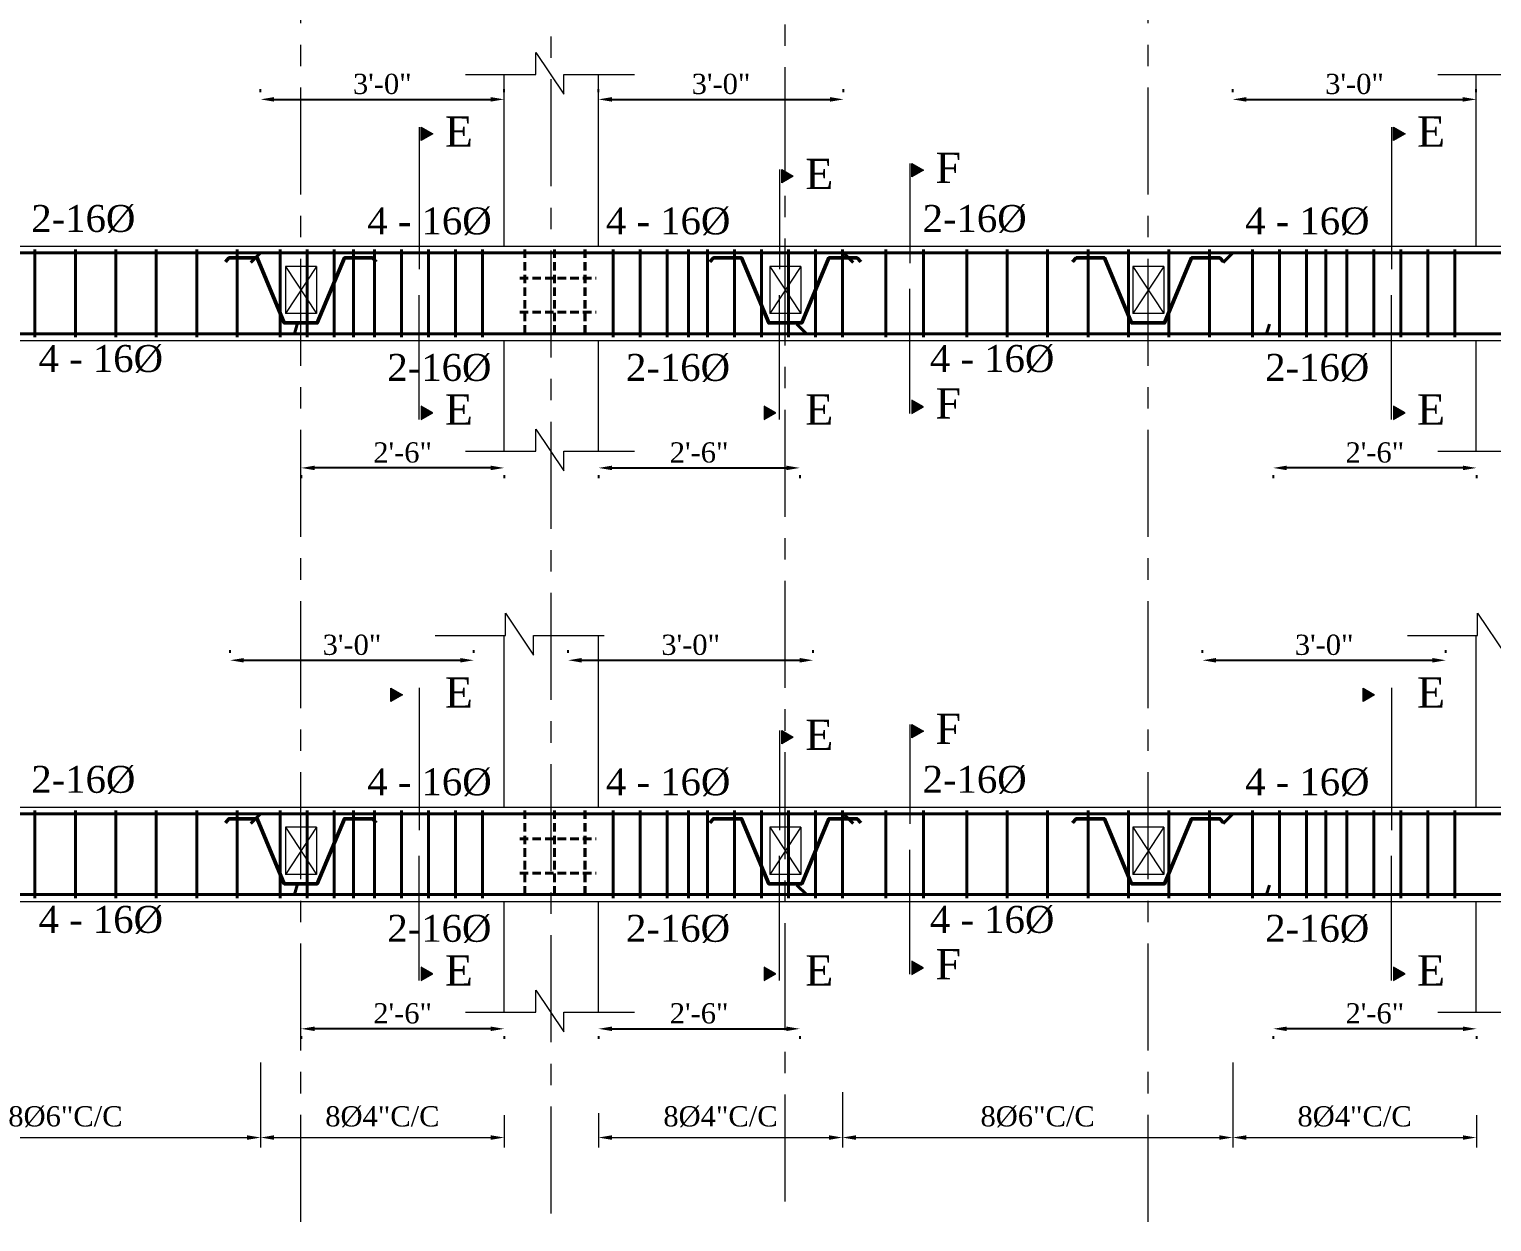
# Model space of a CAD drawing. Extents: x -2338379 to 930990, y -818978 to 106940.
# Drawn here: x 382684.6 to 383118.6, y -207911.9 to -207558.1 of the extents above; entities that cross this region are included whole.
import ezdxf

# ---------------------------------------------------------------- set-up
doc = ezdxf.new("R2010")
doc.units = 0
doc.header["$MEASUREMENT"] = 0
doc.header["$PDMODE"] = 34
for name, pattern in [('ACAD_ISO02W100', [15, 12, -3]), ('CENTER', [50.8, 31.75, -6.35, 6.35, -6.35]), ('DASHED', [0.75, 0.5, -0.25])]:
    doc.linetypes.add(name, pattern=pattern)
doc.layers.get('0').update_dxf_attribs({"linetype": 'CONTINUOUS', "lineweight": 30})
doc.layers.get('DEFPOINTS').update_dxf_attribs({"linetype": 'CONTINUOUS'})
for name, color, linetype, lineweight in [('BEAM', 1, 'DASHED', 18), ('Center', 11, 'CENTER', 15), ('Dimension', 35, 'CONTINUOUS', 9), ('HATCH', 3, 'CONTINUOUS', 15), ('rcc elevation', 253, 'CONTINUOUS', 18), ('rebar', 3, 'CONTINUOUS', 40), ('Structure', 2, 'CONTINUOUS', 50), ('TEXT', 7, 'CONTINUOUS', 30), ('WALL', 1, 'CONTINUOUS', 40)]:
    doc.layers.add(name, color=color, linetype=linetype, lineweight=lineweight)
doc.styles.get("Standard").update_dxf_attribs({"font": 'times.ttf', "height": 6})
doc.dimstyles.new('Standard$0', dxfattribs={"dimtxt": 6, "dimasz": 4, "dimexe": 3, "dimexo": 6, "dimgap": 3, "dimtad": 1, "dimdec": 1, "dimzin": 0, "dimdsep": 46, "dimlunit": 4, "dimtxsty": 'Standard', "dimcen": 0.09, "dimclrd": 6, "dimclre": 6, "dimclrt": 7, "dimadec": 0, "dimazin": 0, "dimtfac": 1, "dimtdec": 1, "dimtix": 1, "dimtofl": 0, "dimtmove": 1, "dimatfit": 3, "dimfxl": 1, "dimtolj": 1, "dimtzin": 0, "dimlwd": 18, "dimlwe": 18, "dimarcsym": 0})

# ---------------------------------------------------------------- blocks, each defined once
blk = doc.blocks.new('*D430')
at = {"color": 6, "lineweight": 18, "transparency": 16777216}
for p, q in [((382753.23, -207864.68), (382753.23, -207889.95)), ((382637.42, -207873.52), (382637.42, -207889.95)), ((382641.42, -207886.95), (382749.23, -207886.95))]:
    blk.add_line(p, q, dxfattribs=at)
at = {"color": 6, "lineweight": 30, "transparency": 16777216}
for points in [[(382641.42, -207886.28), (382641.42, -207887.62), (382637.42, -207886.95)], [(382749.23, -207886.28), (382749.23, -207887.62), (382753.23, -207886.95)]]:
    blk.add_solid(points, dxfattribs=at)
at = {"layer": 'DEFPOINTS', "color": 0, "lineweight": 30, "transparency": 16777216}
for p in [(382753.23, -207858.68), (382637.42, -207867.52), (382753.23, -207886.95)]:
    blk.add_point(p, dxfattribs=at)
at = {"color": 7, "transparency": 16777216, "insert": (382695.33, -207880.77), "char_height": 6, "attachment_point": 5}
blk.add_mtext('\\A1;8%%C6"C/C', dxfattribs=at)
blk = doc.blocks.new('*D431')
at = {"color": 6, "lineweight": 18, "transparency": 16777216}
for p, q in [((382753.23, -207864.68), (382753.23, -207889.95)), ((382825.52, -207880.34), (382825.52, -207889.95)), ((382757.23, -207886.95), (382821.52, -207886.95))]:
    blk.add_line(p, q, dxfattribs=at)
at = {"color": 6, "lineweight": 30, "transparency": 16777216}
for points in [[(382757.23, -207886.28), (382757.23, -207887.62), (382753.23, -207886.95)], [(382821.52, -207886.28), (382821.52, -207887.62), (382825.52, -207886.95)]]:
    blk.add_solid(points, dxfattribs=at)
at = {"layer": 'DEFPOINTS', "color": 0, "lineweight": 30, "transparency": 16777216}
for p in [(382753.23, -207858.68), (382825.52, -207874.34), (382825.52, -207886.95)]:
    blk.add_point(p, dxfattribs=at)
at = {"color": 7, "transparency": 16777216, "insert": (382789.38, -207880.77), "char_height": 6, "attachment_point": 5}
blk.add_mtext('\\A1;8%%C4"C/C', dxfattribs=at)
blk = doc.blocks.new('*D434')
at = {"layer": 'DEFPOINTS', "color": 0, "lineweight": 30, "transparency": 16777216}
for p in [(382816.49, -207745.33), (382744.23, -207752.17), (382816.49, -207752.17)]:
    blk.add_point(p, dxfattribs=at)
at = {"layer": 'TEXT', "color": 6, "lineweight": -2, "transparency": 16777216}
for p, q in [((382744.23, -207743.17), (382744.23, -207742.33)), ((382748.23, -207745.33), (382812.49, -207745.33)), ((382816.49, -207743.17), (382816.49, -207742.33))]:
    blk.add_line(p, q, dxfattribs=at)
at = {"layer": 'TEXT', "color": 6, "lineweight": 30, "transparency": 16777216}
for points in [[(382748.23, -207744.67), (382748.23, -207746), (382744.23, -207745.33)], [(382812.49, -207744.67), (382812.49, -207746), (382816.49, -207745.33)]]:
    blk.add_solid(points, dxfattribs=at)
at = {"layer": 'TEXT', "color": 7, "transparency": 16777216, "insert": (382780.36, -207740.78), "char_height": 6, "attachment_point": 5}
blk.add_mtext('\\A1;3\'-0"', dxfattribs=at)
blk = doc.blocks.new('*D435')
at = {"layer": 'DEFPOINTS', "color": 0, "lineweight": 30, "transparency": 16777216}
for p in [(382765.26, -207847.84), (382825.52, -207847.84), (382765.26, -207854.68)]:
    blk.add_point(p, dxfattribs=at)
at = {"layer": 'TEXT', "color": 6, "lineweight": -2, "transparency": 16777216}
for p, q in [((382765.26, -207856.84), (382765.26, -207857.68)), ((382821.52, -207854.68), (382769.26, -207854.68)), ((382825.52, -207856.84), (382825.52, -207857.68))]:
    blk.add_line(p, q, dxfattribs=at)
at = {"layer": 'TEXT', "color": 6, "lineweight": 30, "transparency": 16777216}
for points in [[(382769.26, -207854.02), (382769.26, -207855.35), (382765.26, -207854.68)], [(382821.52, -207854.02), (382821.52, -207855.35), (382825.52, -207854.68)]]:
    blk.add_solid(points, dxfattribs=at)
at = {"layer": 'TEXT', "color": 7, "transparency": 16777216, "insert": (382795.39, -207850.13), "char_height": 6, "attachment_point": 5}
blk.add_mtext('\\A1;2\'-6"', dxfattribs=at)
blk = doc.blocks.new('*D372')
at = {"color": 6, "lineweight": 18, "transparency": 16777216}
for p, q in [((382925.9, -207873.52), (382925.9, -207889.95)), ((382853.5, -207879.68), (382853.5, -207889.95)), ((382857.5, -207886.95), (382921.9, -207886.95))]:
    blk.add_line(p, q, dxfattribs=at)
at = {"color": 6, "lineweight": 30, "transparency": 16777216}
for points in [[(382857.5, -207886.28), (382857.5, -207887.62), (382853.5, -207886.95)], [(382921.9, -207886.28), (382921.9, -207887.62), (382925.9, -207886.95)]]:
    blk.add_solid(points, dxfattribs=at)
at = {"layer": 'DEFPOINTS', "color": 0, "lineweight": 30, "transparency": 16777216}
for p in [(382925.9, -207867.52), (382853.5, -207873.68), (382925.9, -207886.95)]:
    blk.add_point(p, dxfattribs=at)
at = {"color": 7, "transparency": 16777216, "insert": (382889.7, -207880.77), "char_height": 6, "attachment_point": 5}
blk.add_mtext('\\A1;8%%c4"C/C', dxfattribs=at)
blk = doc.blocks.new('*D373')
at = {"color": 6, "lineweight": 18, "transparency": 16777216}
for p, q in [((383041.72, -207864.68), (383041.72, -207889.95)), ((382925.9, -207873.52), (382925.9, -207889.95)), ((382929.9, -207886.95), (383037.72, -207886.95))]:
    blk.add_line(p, q, dxfattribs=at)
at = {"color": 6, "lineweight": 30, "transparency": 16777216}
for points in [[(382929.9, -207886.28), (382929.9, -207887.62), (382925.9, -207886.95)], [(383037.72, -207886.28), (383037.72, -207887.62), (383041.72, -207886.95)]]:
    blk.add_solid(points, dxfattribs=at)
at = {"layer": 'DEFPOINTS', "color": 0, "lineweight": 30, "transparency": 16777216}
for p in [(383041.72, -207858.68), (382925.9, -207867.52), (383041.72, -207886.95)]:
    blk.add_point(p, dxfattribs=at)
at = {"color": 7, "transparency": 16777216, "insert": (382983.81, -207880.77), "char_height": 6, "attachment_point": 5}
blk.add_mtext('\\A1;8%%C6"C/C', dxfattribs=at)
blk = doc.blocks.new('*D374')
at = {"color": 6, "lineweight": 18, "transparency": 16777216}
for p, q in [((383041.72, -207864.68), (383041.72, -207889.95)), ((383114.01, -207880.34), (383114.01, -207889.95)), ((383045.72, -207886.95), (383110.01, -207886.95))]:
    blk.add_line(p, q, dxfattribs=at)
at = {"color": 6, "lineweight": 30, "transparency": 16777216}
for points in [[(383045.72, -207886.28), (383045.72, -207887.62), (383041.72, -207886.95)], [(383110.01, -207886.28), (383110.01, -207887.62), (383114.01, -207886.95)]]:
    blk.add_solid(points, dxfattribs=at)
at = {"layer": 'DEFPOINTS', "color": 0, "lineweight": 30, "transparency": 16777216}
for p in [(383041.72, -207858.68), (383114.01, -207874.34), (383114.01, -207886.95)]:
    blk.add_point(p, dxfattribs=at)
at = {"color": 7, "transparency": 16777216, "insert": (383077.86, -207880.77), "char_height": 6, "attachment_point": 5}
blk.add_mtext('\\A1;8%%C4"C/C', dxfattribs=at)
blk = doc.blocks.new('*D375')
at = {"layer": 'DEFPOINTS', "color": 0, "lineweight": 30, "transparency": 16777216}
for p in [(382917.23, -207745.33), (382844.49, -207752.17), (382917.23, -207752.17)]:
    blk.add_point(p, dxfattribs=at)
at = {"layer": 'TEXT', "color": 6, "lineweight": -2, "transparency": 16777216}
for p, q in [((382844.49, -207743.17), (382844.49, -207742.33)), ((382848.49, -207745.33), (382913.23, -207745.33)), ((382917.23, -207743.17), (382917.23, -207742.33))]:
    blk.add_line(p, q, dxfattribs=at)
at = {"layer": 'TEXT', "color": 6, "lineweight": 30, "transparency": 16777216}
for points in [[(382848.49, -207744.67), (382848.49, -207746), (382844.49, -207745.33)], [(382913.23, -207744.67), (382913.23, -207746), (382917.23, -207745.33)]]:
    blk.add_solid(points, dxfattribs=at)
at = {"layer": 'TEXT', "color": 7, "transparency": 16777216, "insert": (382880.86, -207740.78), "char_height": 6, "attachment_point": 5}
blk.add_mtext('\\A1;3\'-0"', dxfattribs=at)
blk = doc.blocks.new('*D376')
at = {"layer": 'DEFPOINTS', "color": 0, "lineweight": 30, "transparency": 16777216}
for p in [(382853.5, -207847.84), (382913.24, -207847.84), (382913.24, -207854.68)]:
    blk.add_point(p, dxfattribs=at)
at = {"layer": 'TEXT', "color": 6, "lineweight": -2, "transparency": 16777216}
for p, q in [((382853.5, -207856.84), (382853.5, -207857.68)), ((382857.5, -207854.68), (382909.24, -207854.68)), ((382913.24, -207856.84), (382913.24, -207857.68))]:
    blk.add_line(p, q, dxfattribs=at)
at = {"layer": 'TEXT', "color": 6, "lineweight": 30, "transparency": 16777216}
for points in [[(382857.5, -207854.02), (382857.5, -207855.35), (382853.5, -207854.68)], [(382909.24, -207854.02), (382909.24, -207855.35), (382913.24, -207854.68)]]:
    blk.add_solid(points, dxfattribs=at)
at = {"layer": 'TEXT', "color": 7, "transparency": 16777216, "insert": (382883.37, -207850.13), "char_height": 6, "attachment_point": 5}
blk.add_mtext('\\A1;2\'-6"', dxfattribs=at)
blk = doc.blocks.new('*D377')
at = {"layer": 'DEFPOINTS', "color": 0, "lineweight": 30, "transparency": 16777216}
for p in [(383104.97, -207745.33), (383032.71, -207752.17), (383104.97, -207752.17)]:
    blk.add_point(p, dxfattribs=at)
at = {"layer": 'TEXT', "color": 6, "lineweight": -2, "transparency": 16777216}
for p, q in [((383032.71, -207743.17), (383032.71, -207742.33)), ((383036.71, -207745.33), (383100.97, -207745.33)), ((383104.97, -207743.17), (383104.97, -207742.33))]:
    blk.add_line(p, q, dxfattribs=at)
at = {"layer": 'TEXT', "color": 6, "lineweight": 30, "transparency": 16777216}
for points in [[(383036.71, -207744.67), (383036.71, -207746), (383032.71, -207745.33)], [(383100.97, -207744.67), (383100.97, -207746), (383104.97, -207745.33)]]:
    blk.add_solid(points, dxfattribs=at)
at = {"layer": 'TEXT', "color": 7, "transparency": 16777216, "insert": (383068.84, -207740.78), "char_height": 6, "attachment_point": 5}
blk.add_mtext('\\A1;3\'-0"', dxfattribs=at)
blk = doc.blocks.new('*D378')
at = {"layer": 'DEFPOINTS', "color": 0, "lineweight": 30, "transparency": 16777216}
for p in [(383053.74, -207847.84), (383114.01, -207847.84), (383053.74, -207854.68)]:
    blk.add_point(p, dxfattribs=at)
at = {"layer": 'TEXT', "color": 6, "lineweight": -2, "transparency": 16777216}
for p, q in [((383053.74, -207856.84), (383053.74, -207857.68)), ((383110.01, -207854.68), (383057.74, -207854.68)), ((383114.01, -207856.84), (383114.01, -207857.68))]:
    blk.add_line(p, q, dxfattribs=at)
at = {"layer": 'TEXT', "color": 6, "lineweight": 30, "transparency": 16777216}
for points in [[(383057.74, -207854.02), (383057.74, -207855.35), (383053.74, -207854.68)], [(383110.01, -207854.02), (383110.01, -207855.35), (383114.01, -207854.68)]]:
    blk.add_solid(points, dxfattribs=at)
at = {"layer": 'TEXT', "color": 7, "transparency": 16777216, "insert": (383083.88, -207850.13), "char_height": 6, "attachment_point": 5}
blk.add_mtext('\\A1;2\'-6"', dxfattribs=at)
blk = doc.blocks.new('*D466')
at = {"layer": 'DEFPOINTS', "color": 0, "lineweight": 30, "transparency": 16777216}
for p in [(382825.5, -207578.91), (382753.23, -207585.75), (382825.5, -207585.75)]:
    blk.add_point(p, dxfattribs=at)
at = {"layer": 'TEXT', "color": 6, "lineweight": -2, "transparency": 16777216}
for p, q in [((382753.23, -207576.75), (382753.23, -207575.91)), ((382825.5, -207576.75), (382825.5, -207575.91)), ((382757.23, -207578.91), (382821.5, -207578.91))]:
    blk.add_line(p, q, dxfattribs=at)
at = {"layer": 'TEXT', "color": 6, "lineweight": 30, "transparency": 16777216}
for points in [[(382757.23, -207578.24), (382757.23, -207579.58), (382753.23, -207578.91)], [(382821.5, -207578.24), (382821.5, -207579.58), (382825.5, -207578.91)]]:
    blk.add_solid(points, dxfattribs=at)
at = {"layer": 'TEXT', "color": 7, "transparency": 16777216, "insert": (382789.36, -207574.36), "char_height": 6, "attachment_point": 5}
blk.add_mtext('\\A1;3\'-0"', dxfattribs=at)
blk = doc.blocks.new('*D467')
at = {"layer": 'DEFPOINTS', "color": 0, "lineweight": 30, "transparency": 16777216}
for p in [(382765.26, -207681.42), (382825.52, -207681.42), (382765.26, -207688.26)]:
    blk.add_point(p, dxfattribs=at)
at = {"layer": 'TEXT', "color": 6, "lineweight": -2, "transparency": 16777216}
for p, q in [((382821.52, -207688.26), (382769.26, -207688.26)), ((382765.26, -207690.42), (382765.26, -207691.26)), ((382825.52, -207690.42), (382825.52, -207691.26))]:
    blk.add_line(p, q, dxfattribs=at)
at = {"layer": 'TEXT', "color": 6, "lineweight": 30, "transparency": 16777216}
for points in [[(382769.26, -207687.59), (382769.26, -207688.93), (382765.26, -207688.26)], [(382821.52, -207687.59), (382821.52, -207688.93), (382825.52, -207688.26)]]:
    blk.add_solid(points, dxfattribs=at)
at = {"layer": 'TEXT', "color": 7, "transparency": 16777216, "insert": (382795.39, -207683.71), "char_height": 6, "attachment_point": 5}
blk.add_mtext('\\A1;2\'-6"', dxfattribs=at)
blk = doc.blocks.new('*D468')
at = {"layer": 'DEFPOINTS', "color": 0, "lineweight": 30, "transparency": 16777216}
for p in [(382926.24, -207578.91), (382853.5, -207585.75), (382926.24, -207585.75)]:
    blk.add_point(p, dxfattribs=at)
at = {"layer": 'TEXT', "color": 6, "lineweight": -2, "transparency": 16777216}
for p, q in [((382853.5, -207576.75), (382853.5, -207575.91)), ((382926.24, -207576.75), (382926.24, -207575.91)), ((382857.5, -207578.91), (382922.24, -207578.91))]:
    blk.add_line(p, q, dxfattribs=at)
at = {"layer": 'TEXT', "color": 6, "lineweight": 30, "transparency": 16777216}
for points in [[(382857.5, -207578.24), (382857.5, -207579.58), (382853.5, -207578.91)], [(382922.24, -207578.24), (382922.24, -207579.58), (382926.24, -207578.91)]]:
    blk.add_solid(points, dxfattribs=at)
at = {"layer": 'TEXT', "color": 7, "transparency": 16777216, "insert": (382889.87, -207574.36), "char_height": 6, "attachment_point": 5}
blk.add_mtext('\\A1;3\'-0"', dxfattribs=at)
blk = doc.blocks.new('*D469')
at = {"layer": 'DEFPOINTS', "color": 0, "lineweight": 30, "transparency": 16777216}
for p in [(382853.5, -207681.42), (382913.24, -207681.42), (382913.24, -207688.26)]:
    blk.add_point(p, dxfattribs=at)
at = {"layer": 'TEXT', "color": 6, "lineweight": -2, "transparency": 16777216}
for p, q in [((382857.5, -207688.26), (382909.24, -207688.26)), ((382853.5, -207690.42), (382853.5, -207691.26)), ((382913.24, -207690.42), (382913.24, -207691.26))]:
    blk.add_line(p, q, dxfattribs=at)
at = {"layer": 'TEXT', "color": 6, "lineweight": 30, "transparency": 16777216}
for points in [[(382857.5, -207687.59), (382857.5, -207688.93), (382853.5, -207688.26)], [(382909.24, -207687.59), (382909.24, -207688.93), (382913.24, -207688.26)]]:
    blk.add_solid(points, dxfattribs=at)
at = {"layer": 'TEXT', "color": 7, "transparency": 16777216, "insert": (382883.37, -207683.71), "char_height": 6, "attachment_point": 5}
blk.add_mtext('\\A1;2\'-6"', dxfattribs=at)
blk = doc.blocks.new('*D470')
at = {"layer": 'DEFPOINTS', "color": 0, "lineweight": 30, "transparency": 16777216}
for p in [(383113.98, -207578.91), (383041.72, -207585.75), (383113.98, -207585.75)]:
    blk.add_point(p, dxfattribs=at)
at = {"layer": 'TEXT', "color": 6, "lineweight": -2, "transparency": 16777216}
for p, q in [((383041.72, -207576.75), (383041.72, -207575.91)), ((383113.98, -207576.75), (383113.98, -207575.91)), ((383045.72, -207578.91), (383109.98, -207578.91))]:
    blk.add_line(p, q, dxfattribs=at)
at = {"layer": 'TEXT', "color": 6, "lineweight": 30, "transparency": 16777216}
for points in [[(383045.72, -207578.24), (383045.72, -207579.58), (383041.72, -207578.91)], [(383109.98, -207578.24), (383109.98, -207579.58), (383113.98, -207578.91)]]:
    blk.add_solid(points, dxfattribs=at)
at = {"layer": 'TEXT', "color": 7, "transparency": 16777216, "insert": (383077.85, -207574.36), "char_height": 6, "attachment_point": 5}
blk.add_mtext('\\A1;3\'-0"', dxfattribs=at)
blk = doc.blocks.new('*D471')
at = {"layer": 'DEFPOINTS', "color": 0, "lineweight": 30, "transparency": 16777216}
for p in [(383053.74, -207681.42), (383114.01, -207681.42), (383053.74, -207688.26)]:
    blk.add_point(p, dxfattribs=at)
at = {"layer": 'TEXT', "color": 6, "lineweight": -2, "transparency": 16777216}
for p, q in [((383110.01, -207688.26), (383057.74, -207688.26)), ((383053.74, -207690.42), (383053.74, -207691.26)), ((383114.01, -207690.42), (383114.01, -207691.26))]:
    blk.add_line(p, q, dxfattribs=at)
at = {"layer": 'TEXT', "color": 6, "lineweight": 30, "transparency": 16777216}
for points in [[(383057.74, -207687.59), (383057.74, -207688.93), (383053.74, -207688.26)], [(383110.01, -207687.59), (383110.01, -207688.93), (383114.01, -207688.26)]]:
    blk.add_solid(points, dxfattribs=at)
at = {"layer": 'TEXT', "color": 7, "transparency": 16777216, "insert": (383083.88, -207683.71), "char_height": 6, "attachment_point": 5}
blk.add_mtext('\\A1;2\'-6"', dxfattribs=at)

msp = doc.modelspace()

# ---------------------------------------------------------------- hatches: boundary and pattern name
at = {"layer": 'HATCH', "ltscale": 0.5}
for points in [[(382800.93, -207591.11), (382800.93, -207587.17), (382804.35, -207589.14)], [(383089.41, -207591.11), (383089.41, -207587.17), (383092.83, -207589.14)], [(382907.87, -207603.7), (382907.87, -207599.75), (382911.29, -207601.72)], [(382946.52, -207601.87), (382946.52, -207597.93), (382949.94, -207599.9)], [(382800.93, -207669.98), (382800.93, -207673.93), (382804.35, -207671.96)], [(382902.67, -207669.98), (382902.67, -207673.93), (382906.09, -207671.96)], [(382946.52, -207668.16), (382946.52, -207672.11), (382949.94, -207670.13)], [(383089.41, -207669.98), (383089.41, -207673.93), (383092.83, -207671.96)], [(382791.92, -207757.54), (382791.92, -207753.59), (382795.34, -207755.57)], [(383080.41, -207757.54), (383080.41, -207753.59), (383083.82, -207755.57)], [(382907.87, -207770.12), (382907.87, -207766.17), (382911.29, -207768.15)], [(382946.52, -207768.3), (382946.52, -207764.35), (382949.94, -207766.33)], [(382800.93, -207836.41), (382800.93, -207840.35), (382804.35, -207838.38)], [(382902.67, -207836.41), (382902.67, -207840.35), (382906.09, -207838.38)], [(382946.52, -207834.58), (382946.52, -207838.53), (382949.94, -207836.56)], [(383089.41, -207836.41), (383089.41, -207840.35), (383092.83, -207838.38)]]:
    msp.add_hatch(color=256, dxfattribs=at).paths.add_polyline_path(points)

# ---------------------------------------------------------------- linework, layer by layer
at = {"layer": 'BEAM', "linetype": 'ACAD_ISO02W100', "ltscale": 5}
for p, q in [((382760.61, -207628.46), (382760.61, -207642.46)), ((382769.81, -207628.46), (382769.81, -207642.46)), ((382904.38, -207628.46), (382904.38, -207642.46)), ((382913.58, -207628.46), (382913.58, -207642.46)), ((383012.02, -207628.46), (383012.02, -207642.46)), ((383021.22, -207628.46), (383021.22, -207642.46)), ((382760.61, -207794.88), (382760.61, -207808.88)), ((382769.81, -207794.88), (382769.81, -207808.88)), ((382904.38, -207794.88), (382904.38, -207808.88)), ((382913.58, -207794.88), (382913.58, -207808.88)), ((383012.02, -207794.88), (383012.02, -207808.88)), ((383021.22, -207794.88), (383021.22, -207808.88))]:
    msp.add_line(p, q, dxfattribs=at)
at = {"layer": 'Center'}
for p, q in [((382839.5, -207909.49), (382839.5, -206890.81)), ((382908.93, -207905.93), (382908.93, -206890.81)), ((382765.16, -207911.93), (382765.16, -206896.81)), ((383016.57, -207911.93), (383016.57, -206896.81))]:
    msp.add_line(p, q, dxfattribs=at)
at = {"layer": 'Dimension', "ltscale": 0.5}
for p, q in [((382800.3, -207587.14), (382800.3, -207629.31)), ((383088.78, -207587.14), (383088.78, -207629.31)), ((382907.24, -207599.76), (382907.24, -207629.31)), ((382945.89, -207597.94), (382945.89, -207627.48)), ((382945.89, -207672.1), (382945.89, -207635.15)), ((382800.3, -207673.92), (382800.3, -207636.97)), ((382907.24, -207673.92), (382907.24, -207636.97)), ((383088.78, -207673.92), (383088.78, -207636.97)), ((382800.3, -207753.56), (382800.3, -207795.73)), ((383088.78, -207753.56), (383088.78, -207795.73)), ((382907.24, -207766.19), (382907.24, -207795.73)), ((382945.89, -207764.36), (382945.89, -207793.91)), ((382945.89, -207838.52), (382945.89, -207801.57)), ((382800.3, -207840.34), (382800.3, -207803.39)), ((382907.24, -207840.34), (382907.24, -207803.39)), ((383088.78, -207840.34), (383088.78, -207803.39))]:
    msp.add_line(p, q, dxfattribs=at)
at = {"layer": 'Dimension', "linetype": 'ACAD_ISO02W100', "ltscale": 125}
for p, q in [((382769.81, -207628.46), (382760.61, -207628.46)), ((382760.61, -207628.46), (382769.81, -207642.46)), ((382769.81, -207628.46), (382760.61, -207642.46)), ((382913.58, -207628.46), (382904.38, -207628.46)), ((382904.38, -207628.46), (382913.58, -207642.46)), ((382913.58, -207628.46), (382904.38, -207642.46)), ((383021.22, -207628.46), (383012.02, -207628.46)), ((383012.02, -207628.46), (383021.22, -207642.46)), ((383021.22, -207628.46), (383012.02, -207642.46)), ((382769.81, -207642.46), (382760.61, -207642.46)), ((382913.58, -207642.46), (382904.38, -207642.46)), ((383021.22, -207642.46), (383012.02, -207642.46)), ((382769.81, -207794.88), (382760.61, -207794.88)), ((382760.61, -207794.88), (382769.81, -207808.88)), ((382769.81, -207794.88), (382760.61, -207808.88)), ((382913.58, -207794.88), (382904.38, -207794.88)), ((382904.38, -207794.88), (382913.58, -207808.88)), ((382913.58, -207794.88), (382904.38, -207808.88)), ((383021.22, -207794.88), (383012.02, -207794.88)), ((383012.02, -207794.88), (383021.22, -207808.88)), ((383021.22, -207794.88), (383012.02, -207808.88)), ((382769.81, -207808.88), (382760.61, -207808.88)), ((382913.58, -207808.88), (382904.38, -207808.88)), ((383021.22, -207808.88), (383012.02, -207808.88))]:
    msp.add_line(p, q, dxfattribs=at)
at = {"layer": 'Dimension'}
for points in [[(382814.09, -207571.54), (382834.87, -207571.54), (382834.87, -207564.98), (382843.26, -207577.37), (382843.26, -207571.54), (382864.23, -207571.54)], [(383102.57, -207571.54), (383123.36, -207571.54), (383123.36, -207564.98), (383131.74, -207577.37), (383131.74, -207571.54), (383152.71, -207571.54)], [(382814.09, -207683.33), (382834.87, -207683.33), (382834.87, -207676.77), (382843.26, -207689.16), (382843.26, -207683.33), (382864.23, -207683.33)], [(383102.57, -207683.33), (383123.36, -207683.33), (383123.36, -207676.77), (383131.74, -207689.16), (383131.74, -207683.33), (383152.71, -207683.33)], [(382805.08, -207737.96), (382825.87, -207737.96), (382825.87, -207731.4), (382834.26, -207743.79), (382834.26, -207737.96), (382855.23, -207737.96)], [(383093.57, -207737.96), (383114.35, -207737.96), (383114.35, -207731.4), (383122.74, -207743.79), (383122.74, -207737.96), (383143.71, -207737.96)], [(382814.09, -207849.76), (382834.87, -207849.76), (382834.87, -207843.2), (382843.26, -207855.59), (382843.26, -207849.76), (382864.23, -207849.76)], [(383102.57, -207849.76), (383123.36, -207849.76), (383123.36, -207843.2), (383131.74, -207855.59), (383131.74, -207849.76), (383152.71, -207849.76)]]:
    msp.add_lwpolyline(points, dxfattribs=at)
at = {"layer": 'Dimension', "ltscale": 0.5}
for points in [[(382804.35, -207589.14), (382800.93, -207591.11), (382800.93, -207587.17)], [(383092.83, -207589.14), (383089.41, -207591.11), (383089.41, -207587.17)], [(382911.29, -207601.72), (382907.87, -207603.7), (382907.87, -207599.75)], [(382949.94, -207599.9), (382946.52, -207601.87), (382946.52, -207597.93)], [(382804.35, -207671.96), (382800.93, -207669.98), (382800.93, -207673.93)], [(382906.09, -207671.96), (382902.67, -207669.98), (382902.67, -207673.93)], [(382949.94, -207670.13), (382946.52, -207668.16), (382946.52, -207672.11)], [(383092.83, -207671.96), (383089.41, -207669.98), (383089.41, -207673.93)], [(382795.34, -207755.57), (382791.92, -207757.54), (382791.92, -207753.59)], [(383083.82, -207755.57), (383080.41, -207757.54), (383080.41, -207753.59)], [(382911.29, -207768.15), (382907.87, -207770.12), (382907.87, -207766.17)], [(382949.94, -207766.33), (382946.52, -207768.3), (382946.52, -207764.35)], [(382804.35, -207838.38), (382800.93, -207836.41), (382800.93, -207840.35)], [(382906.09, -207838.38), (382902.67, -207836.41), (382902.67, -207840.35)], [(382949.94, -207836.56), (382946.52, -207834.58), (382946.52, -207838.53)], [(383092.83, -207838.38), (383089.41, -207836.41), (383089.41, -207840.35)]]:
    msp.add_lwpolyline(points, close=True, dxfattribs=at)
at = {"layer": 'rcc elevation', "ltscale": 20}
for p, q in [((382825.5, -207622.45), (382825.5, -207571.54)), ((382853.5, -207622.45), (382853.5, -207571.54)), ((382853.5, -207622.45), (382853.5, -207571.54)), ((382853.5, -207622.45), (382853.5, -207571.54)), ((382853.5, -207622.45), (382853.5, -207571.54)), ((383113.98, -207622.45), (383113.98, -207571.54)), ((382275.53, -207622.45), (384264.26, -207622.45)), ((382565.01, -207622.45), (382825.5, -207622.45)), ((382853.5, -207622.45), (383113.98, -207622.45)), ((382275.53, -207650.45), (384264.26, -207650.45)), ((382565.01, -207650.45), (382825.5, -207650.45)), ((382825.5, -207683.33), (382825.5, -207650.45)), ((382853.5, -207683.33), (382853.5, -207650.45)), ((382853.5, -207683.33), (382853.5, -207650.45)), ((382853.5, -207650.45), (383113.98, -207650.45)), ((382853.5, -207683.33), (382853.5, -207650.45)), ((382853.5, -207683.33), (382853.5, -207650.45)), ((383113.98, -207683.33), (383113.98, -207650.45)), ((382825.5, -207788.88), (382825.5, -207737.96)), ((382853.5, -207788.88), (382853.5, -207737.96)), ((382853.5, -207788.88), (382853.5, -207737.96)), ((382853.5, -207788.88), (382853.5, -207737.96)), ((382853.5, -207788.88), (382853.5, -207737.96)), ((383113.98, -207788.88), (383113.98, -207737.96)), ((382275.53, -207788.88), (384264.26, -207788.88)), ((382565.01, -207788.88), (382825.5, -207788.88)), ((382853.5, -207788.88), (383113.98, -207788.88)), ((382275.53, -207816.88), (384264.26, -207816.88)), ((382565.01, -207816.88), (382825.5, -207816.88)), ((382825.5, -207849.76), (382825.5, -207816.88)), ((382853.5, -207849.76), (382853.5, -207816.88)), ((382853.5, -207849.76), (382853.5, -207816.88)), ((382853.5, -207816.88), (383113.98, -207816.88)), ((382853.5, -207849.76), (382853.5, -207816.88)), ((382853.5, -207849.76), (382853.5, -207816.88)), ((383113.98, -207849.76), (383113.98, -207816.88))]:
    msp.add_line(p, q, dxfattribs=at)
at = {"layer": 'rebar', "ltscale": 5}
for p, q in [((382686.3, -207623.45), (382686.3, -207649.45)), ((382698.3, -207623.45), (382698.3, -207649.45)), ((382710.3, -207623.45), (382710.3, -207649.45)), ((382722.3, -207623.45), (382722.3, -207649.45)), ((382734.3, -207623.45), (382734.3, -207649.45)), ((382746.3, -207623.45), (382746.3, -207649.45)), ((382759.09, -207623.45), (382759.09, -207649.45)), ((382767.09, -207623.45), (382767.09, -207649.45)), ((382775.09, -207623.45), (382775.09, -207649.45)), ((382780.81, -207623.45), (382780.81, -207649.45)), ((382787.09, -207623.45), (382787.09, -207649.45)), ((382795.09, -207623.45), (382795.09, -207649.45)), ((382803.09, -207623.45), (382803.09, -207649.45)), ((382811.09, -207623.45), (382811.09, -207649.45)), ((382819.09, -207623.45), (382819.09, -207649.45)), ((382857.9, -207623.45), (382857.9, -207649.45)), ((382865.9, -207623.45), (382865.9, -207649.45)), ((382873.9, -207623.45), (382873.9, -207649.45)), ((382880.24, -207623.45), (382880.24, -207649.45)), ((382885.9, -207623.45), (382885.9, -207649.45)), ((382893.9, -207623.45), (382893.9, -207649.45)), ((382901.9, -207623.45), (382901.9, -207649.45)), ((382909.9, -207623.45), (382909.9, -207649.45)), ((382917.9, -207623.45), (382917.9, -207649.45)), ((382925.9, -207623.45), (382925.9, -207649.45)), ((382938.78, -207623.45), (382938.78, -207649.45)), ((382949.9, -207623.45), (382949.9, -207649.45)), ((382962.78, -207623.45), (382962.78, -207649.45)), ((382974.78, -207623.45), (382974.78, -207649.45)), ((382986.78, -207623.45), (382986.78, -207649.45)), ((382998.78, -207623.45), (382998.78, -207649.45)), ((383010.78, -207623.45), (383010.78, -207649.45)), ((383022.78, -207623.45), (383022.78, -207649.45)), ((383034.78, -207623.45), (383034.78, -207649.45)), ((383047.57, -207623.45), (383047.57, -207649.45)), ((383055.57, -207623.45), (383055.57, -207649.45)), ((383063.57, -207623.45), (383063.57, -207649.45)), ((383069.29, -207623.45), (383069.29, -207649.45)), ((383075.57, -207623.45), (383075.57, -207649.45)), ((383083.57, -207623.45), (383083.57, -207649.45)), ((383091.57, -207623.45), (383091.57, -207649.45)), ((383099.57, -207623.45), (383099.57, -207649.45)), ((383107.57, -207623.45), (383107.57, -207649.45)), ((382686.3, -207789.88), (382686.3, -207815.88)), ((382698.3, -207789.88), (382698.3, -207815.88)), ((382710.3, -207789.88), (382710.3, -207815.88)), ((382722.3, -207789.88), (382722.3, -207815.88)), ((382734.3, -207789.88), (382734.3, -207815.88)), ((382746.3, -207789.88), (382746.3, -207815.88)), ((382759.09, -207789.88), (382759.09, -207815.88)), ((382767.09, -207789.88), (382767.09, -207815.88)), ((382775.09, -207789.88), (382775.09, -207815.88)), ((382780.81, -207789.88), (382780.81, -207815.88)), ((382787.09, -207789.88), (382787.09, -207815.88)), ((382795.09, -207789.88), (382795.09, -207815.88)), ((382803.09, -207789.88), (382803.09, -207815.88)), ((382811.09, -207789.88), (382811.09, -207815.88)), ((382819.09, -207789.88), (382819.09, -207815.88)), ((382857.9, -207789.88), (382857.9, -207815.88)), ((382865.9, -207789.88), (382865.9, -207815.88)), ((382873.9, -207789.88), (382873.9, -207815.88)), ((382880.24, -207789.88), (382880.24, -207815.88)), ((382885.9, -207789.88), (382885.9, -207815.88)), ((382893.9, -207789.88), (382893.9, -207815.88)), ((382901.9, -207789.88), (382901.9, -207815.88)), ((382909.9, -207789.88), (382909.9, -207815.88)), ((382917.9, -207789.88), (382917.9, -207815.88)), ((382925.9, -207789.88), (382925.9, -207815.88)), ((382938.78, -207789.88), (382938.78, -207815.88)), ((382949.9, -207789.88), (382949.9, -207815.88)), ((382962.78, -207789.88), (382962.78, -207815.88)), ((382974.78, -207789.88), (382974.78, -207815.88)), ((382986.78, -207789.88), (382986.78, -207815.88)), ((382998.78, -207789.88), (382998.78, -207815.88)), ((383010.78, -207789.88), (383010.78, -207815.88)), ((383022.78, -207789.88), (383022.78, -207815.88)), ((383034.78, -207789.88), (383034.78, -207815.88)), ((383047.57, -207789.88), (383047.57, -207815.88)), ((383055.57, -207789.88), (383055.57, -207815.88)), ((383063.57, -207789.88), (383063.57, -207815.88)), ((383069.29, -207789.88), (383069.29, -207815.88)), ((383075.57, -207789.88), (383075.57, -207815.88)), ((383083.57, -207789.88), (383083.57, -207815.88)), ((383091.57, -207789.88), (383091.57, -207815.88)), ((383099.57, -207789.88), (383099.57, -207815.88)), ((383107.57, -207789.88), (383107.57, -207815.88))]:
    msp.add_line(p, q, dxfattribs=at)
at = {"layer": 'rebar', "linetype": 'DASHED', "ltscale": 5}
for p, q in [((382831.63, -207623.45), (382831.63, -207649.45)), ((382840.49, -207623.45), (382840.49, -207649.45)), ((382849.45, -207623.45), (382849.45, -207649.45)), ((382849.54, -207623.45), (382849.54, -207649.45)), ((382830.14, -207631.91), (382852.82, -207631.91)), ((382830.14, -207642.08), (382852.82, -207642.08)), ((382831.63, -207789.88), (382831.63, -207815.88)), ((382840.49, -207789.88), (382840.49, -207815.88)), ((382849.45, -207789.88), (382849.45, -207815.88)), ((382849.54, -207789.88), (382849.54, -207815.88)), ((382830.14, -207798.33), (382852.82, -207798.33)), ((382830.14, -207808.5), (382852.82, -207808.5))]:
    msp.add_line(p, q, dxfattribs=at)
at = {"layer": 'rebar', "ltscale": 20}
for p, q in [((381678.24, -207624.45), (384282.91, -207624.45)), ((382753.23, -207624.45), (382750.38, -207627.3)), ((382926.24, -207624.45), (382929.09, -207627.3)), ((383041.72, -207624.45), (383038.87, -207627.3)), ((382764.11, -207645.6), (382763.26, -207648.45)), ((382912.39, -207645.6), (382915.24, -207648.45)), ((383052.59, -207645.6), (383051.74, -207648.45)), ((381675.61, -207648.45), (384285.54, -207648.45)), ((381678.24, -207790.88), (384282.91, -207790.88)), ((382753.23, -207790.88), (382750.38, -207793.73)), ((382926.24, -207790.88), (382929.09, -207793.73)), ((383041.72, -207790.88), (383038.87, -207793.73)), ((381675.61, -207814.88), (384285.54, -207814.88)), ((382764.11, -207812.03), (382763.26, -207814.88)), ((382912.39, -207812.03), (382915.24, -207814.88)), ((383052.59, -207812.03), (383051.74, -207814.88))]:
    msp.add_line(p, q, dxfattribs=at)
at = {"layer": 'Structure'}
for points in [[(382770.05, -207645.23), (382760.27, -207645.23), (382752.22, -207625.93), (382743.85, -207625.93), (382742.78, -207627.16)], [(382760.27, -207645.23), (382770.05, -207645.23), (382778.1, -207625.93), (382786.47, -207625.93), (382787.54, -207627.16)], [(382913.82, -207645.23), (382904.04, -207645.23), (382895.99, -207625.93), (382887.62, -207625.93), (382886.55, -207627.16)], [(382904.04, -207645.23), (382913.82, -207645.23), (382921.87, -207625.93), (382930.24, -207625.93), (382931.31, -207627.16)], [(383021.46, -207645.23), (383011.68, -207645.23), (383003.63, -207625.93), (382995.26, -207625.93), (382994.19, -207627.16)], [(383011.68, -207645.23), (383021.46, -207645.23), (383029.51, -207625.93), (383037.88, -207625.93), (383038.95, -207627.16)], [(382770.05, -207811.65), (382760.27, -207811.65), (382752.22, -207792.36), (382743.85, -207792.36), (382742.78, -207793.59)], [(382760.27, -207811.65), (382770.05, -207811.65), (382778.1, -207792.36), (382786.47, -207792.36), (382787.54, -207793.59)], [(382913.82, -207811.65), (382904.04, -207811.65), (382895.99, -207792.36), (382887.62, -207792.36), (382886.55, -207793.59)], [(382904.04, -207811.65), (382913.82, -207811.65), (382921.87, -207792.36), (382930.24, -207792.36), (382931.31, -207793.59)], [(383021.46, -207811.65), (383011.68, -207811.65), (383003.63, -207792.36), (382995.26, -207792.36), (382994.19, -207793.59)], [(383011.68, -207811.65), (383021.46, -207811.65), (383029.51, -207792.36), (383037.88, -207792.36), (383038.95, -207793.59)]]:
    msp.add_lwpolyline(points, dxfattribs=at)

# ---------------------------------------------------------------- texts
at = {"layer": 'TEXT', "width": 1356.5327, "attachment_point": 1}
for s, insert, char_height in [('{\\fTimes New Roman|b0|i0|c0|p18;E}', (382807.93, -207583.97), 9), ('{\\fTimes New Roman|b0|i0|c0|p18;E}', (383096.41, -207583.97), 9), ('{\\fTimes New Roman|b0|i0|c0|p18;E}', (382914.87, -207596.55), 9), ('{\\fTimes New Roman|b0|i0|c0|p18;F}', (382953.52, -207594.73), 9), ('2-16%%C ', (382685.21, -207610.24), 8), ('2-16%%C ', (382949.69, -207610.24), 8), ('2-16%%C ', (382790.86, -207654.44), 8), ('2-16%%C ', (382861.67, -207654.44), 8), ('2-16%%C ', (383051.34, -207654.44), 8), ('{\\fTimes New Roman|b0|i0|c0|p18;E}', (382807.93, -207666.43), 9), ('{\\fTimes New Roman|b0|i0|c0|p18;E}', (382914.87, -207666.43), 9), ('{\\fTimes New Roman|b0|i0|c0|p18;F}', (382953.52, -207664.61), 9), ('{\\fTimes New Roman|b0|i0|c0|p18;E}', (383096.41, -207666.43), 9), ('{\\fTimes New Roman|b0|i0|c0|p18;E}', (382807.93, -207750.39), 9), ('{\\fTimes New Roman|b0|i0|c0|p18;E}', (383096.41, -207750.39), 9), ('{\\fTimes New Roman|b0|i0|c0|p18;F}', (382953.52, -207761.15), 9), ('{\\fTimes New Roman|b0|i0|c0|p18;E}', (382914.87, -207762.97), 9), ('2-16%%C ', (382685.21, -207776.66), 8), ('2-16%%C ', (382949.69, -207776.66), 8), ('2-16%%C ', (382790.86, -207820.87), 8), ('2-16%%C ', (382861.67, -207820.87), 8), ('2-16%%C ', (383051.34, -207820.87), 8), ('{\\fTimes New Roman|b0|i0|c0|p18;F}', (382953.52, -207831.03), 9), ('{\\fTimes New Roman|b0|i0|c0|p18;E}', (382807.93, -207832.86), 9), ('{\\fTimes New Roman|b0|i0|c0|p18;E}', (382914.87, -207832.86), 9), ('{\\fTimes New Roman|b0|i0|c0|p18;E}', (383096.41, -207832.86), 9)]:
    msp.add_mtext(s, dxfattribs=dict(at, insert=insert, char_height=char_height))
at = {"layer": 'WALL', "color": 7, "char_height": 8, "attachment_point": 5}
for insert in [(382803.36, -207615.13), (382874.18, -207615.13), (383063.84, -207615.13), (382705.83, -207655.96), (382970.31, -207655.96), (382803.36, -207781.56), (382874.18, -207781.56), (383063.84, -207781.56), (382705.83, -207822.38), (382970.31, -207822.38)]:
    msp.add_mtext('4 - 16%%C', dxfattribs=dict(at, insert=insert))

# ---------------------------------------------------------------- dimensions: what is measured, and where the dimension line sits
for base, p1, p2, text, picture, middle in [((382753.23, -207886.95), (382637.42, -207867.52), (382753.23, -207858.68), '8%%C6"C/C', '*D430', (382695.33, -207880.77)), ((382825.52, -207886.95), (382753.23, -207858.68), (382825.52, -207874.34), '8%%C4"C/C', '*D431', (382789.38, -207880.77)), ((383041.72, -207886.95), (382925.9, -207867.52), (383041.72, -207858.68), '8%%C6"C/C', '*D373', (382983.81, -207880.77)), ((383114.01, -207886.95), (383041.72, -207858.68), (383114.01, -207874.34), '8%%C4"C/C', '*D374', (383077.86, -207880.77)), ((382925.9, -207886.95), (382853.5, -207873.68), (382925.9, -207867.52), '8%%c4"C/C', '*D372', (382889.7, -207880.77))]:
    dim = msp.add_linear_dim(base=base, p1=p1, p2=p2, text=text, dimstyle='Standard$0')
    dim.commit()
    dim.dimension.update_dxf_attribs({"geometry": picture, "text_midpoint": middle})
at = {"layer": 'TEXT'}
for p1, p2, distance, picture, middle in [((382753.23, -207585.75), (382825.5, -207585.75), 6.84, '*D466', (382789.36, -207574.36)), ((382853.5, -207585.75), (382926.24, -207585.75), 6.84, '*D468', (382889.87, -207574.36)), ((383041.72, -207585.75), (383113.98, -207585.75), 6.84, '*D470', (383077.85, -207574.36)), ((382825.52, -207681.42), (382765.26, -207681.42), 6.84, '*D467', (382795.39, -207683.71)), ((382853.5, -207681.42), (382913.24, -207681.42), -6.84, '*D469', (382883.37, -207683.71)), ((383114.01, -207681.42), (383053.74, -207681.42), 6.84, '*D471', (383083.88, -207683.71)), ((382744.23, -207752.17), (382816.49, -207752.17), 6.84, '*D434', (382780.36, -207740.78)), ((382844.49, -207752.17), (382917.23, -207752.17), 6.84, '*D375', (382880.86, -207740.78)), ((383032.71, -207752.17), (383104.97, -207752.17), 6.84, '*D377', (383068.84, -207740.78)), ((382825.52, -207847.84), (382765.26, -207847.84), 6.84, '*D435', (382795.39, -207850.13)), ((382853.5, -207847.84), (382913.24, -207847.84), -6.84, '*D376', (382883.37, -207850.13)), ((383114.01, -207847.84), (383053.74, -207847.84), 6.84, '*D378', (383083.88, -207850.13))]:
    dim = msp.add_aligned_dim(p1=p1, p2=p2, distance=distance, dimstyle='Standard$0', override={"dimscale": 0.5, "dimtxt": 18, "dimasz": 8, "dimexe": 6, "dimexo": 18, "dimdec": 0, "dimlfac": 0.5, "dimzin": 11, "dimcen": 2.5, "dimdle": 6, "dimtdec": 0, "dimtofl": 1, "dimlwd": 65534, "dimlwe": 65534}, dxfattribs=at)
    dim.commit()
    dim.dimension.update_dxf_attribs({"geometry": picture, "text_midpoint": middle})

doc.saveas('drawing.dxf')
